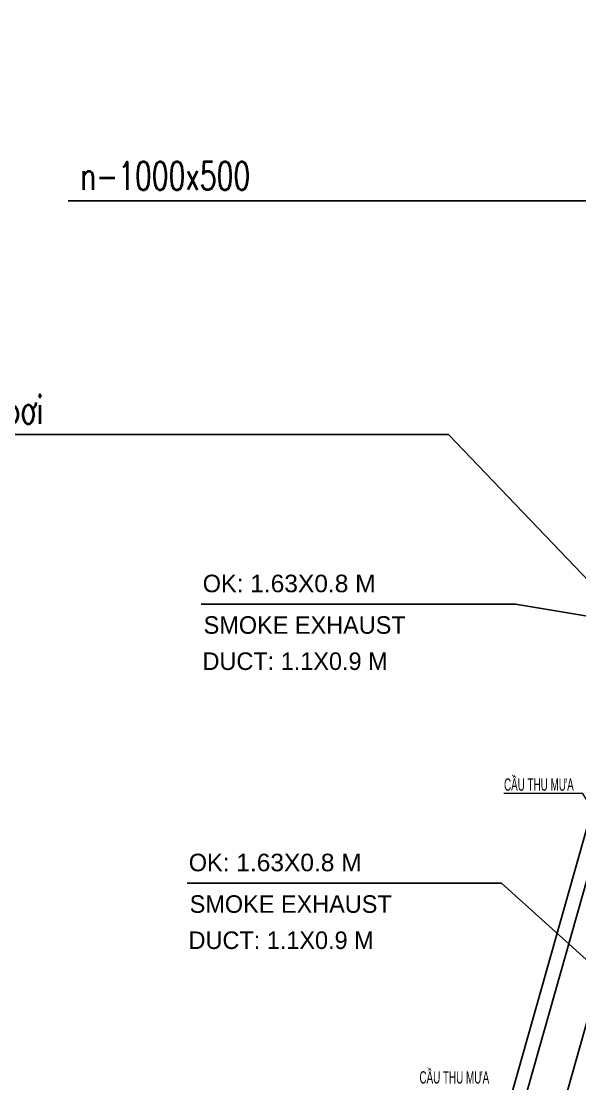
# Model space of a CAD drawing. Header units: millimetres. Extents: x -361340115 to 361596335, y -276742102 to 277032639.
# Drawn here: x 134533 to 150450, y 171425 to 201715 of the extents above; entities that cross this region are included whole.
import ezdxf

# ---------------------------------------------------------------- set-up
doc = ezdxf.new("R2010")
doc.units = ezdxf.units.MM
doc.header["$MEASUREMENT"] = 0
for name, color, linetype in [('1-CAPLANH', 4, 'Continuous'), ('A-WALL-PATT', 251, 'Continuous'), ('ccu12-Thay', 7, 'Continuous'), ('KT-Tuong', 1, 'Continuous'), ('NDT text', 231, 'Continuous'), ('ONG', 8, 'Continuous'), ('P - Ong cap nuoc lanh', 4, 'Continuous'), ('Xref_NT1+NT2_MBDV Cot vach_220729$0$ccu12-Thay', 7, 'Continuous')]:
    doc.layers.add(name, color=color, linetype=linetype)
doc.layers.add('A-REVCLOUD', color=7, linetype='Continuous', true_color=0xfa291e)
doc.layers.add('MEP', color=130, linetype='Continuous', plot=False)
doc.layers.add('Text _H2H', color=7, linetype='Continuous', lineweight=18)
doc.styles.add('HBA-DimT', font='ARCHS.SHX', dxfattribs={"width": 0.8})
doc.styles.add('HBA-Text', font='GOTHIC.TTF')
doc.styles.add('TEXTKT', font='hoatbif.shx', dxfattribs={"width": 0.8})
doc.styles.add('uv-abc', font='uv-abc.shx', dxfattribs={"width": 0.85, "height": 150})
doc.styles.add('Vnsimili', font='vnsimli.shx', dxfattribs={"width": 0.7, "bigfont": 'vn.shx'})
doc.dimstyles.new('1-40', dxfattribs={"dimscale": 40, "dimtxt": 5, "dimasz": 1.4, "dimexe": 1.4, "dimexo": 0.5, "dimgap": 0.5, "dimtad": 1, "dimdec": 0, "dimzin": 0, "dimdsep": 46, "dimtxsty": 'TEXTKT', "dimblk": 'ARCHTICK', "dimcen": 1.2, "dimdle": 1.2, "dimclrd": 7, "dimclre": 7, "dimclrt": 7, "dimadec": 0, "dimazin": 0, "dimtfac": 0.04, "dimtdec": 0, "dimtix": 1, "dimtmove": 2, "dimatfit": 3, "dimfxl": 1, "dimtolj": 2, "dimtzin": 0, "dimlwd": 5, "dimlwe": 5, "dimarcsym": 0})
doc.dimstyles.new('HBA_150', dxfattribs={"dimscale": 150, "dimtxt": 2.5, "dimasz": 2, "dimexe": 1, "dimexo": 1, "dimgap": 1, "dimtad": 1, "dimdec": 0, "dimdsep": 46, "dimtxsty": 'HBA-DimT', "dimblk": 'ARCHTICK', "dimcen": 1, "dimdle": 1, "dimclrd": 44, "dimclre": 44, "dimclrt": 256, "dimadec": 1, "dimazin": 2, "dimtfac": 1, "dimtdec": 0, "dimtix": 1, "dimtmove": 1, "dimatfit": 2, "dimldrblk": 'OPEN90', "dimfxl": 4, "dimtolj": 1, "dimtzin": 0, "dimlwd": -1, "dimlwe": -1, "dimarcsym": 0})

# ---------------------------------------------------------------- blocks, each defined once
blk = doc.blocks.new('tang 22.1')
at = {"layer": 'A-REVCLOUD', "color": 6}
for points, elevation in [([(-13547.4, 37068.3), (-4590, 37068.3), (11981.2, 34310.1)], -0.1), ([(-13945.2, 29113.8), (-4987.7, 29113.8), (7365.2, 17974.5)], 0)]:
    blk.add_lwpolyline(points, dxfattribs=dict(at, elevation=elevation))
at = {"layer": 'A-REVCLOUD', "color": 6, "char_height": 500, "attachment_point": 1, "style": 'HBA-Text'}
for s, insert in [('OK{\\fArial|b0|i0|c0|p34;: 1.63X0.8 M}', (-13502.1, 37906.1, 0)), ('SMOKE EXHAUST', (-13476.4, 36721.9, 0)), ('DUCT: 1.1X0.9 M', (-13508, 35690.6)), ('OK{\\fArial|b0|i0|c0|p34;: 1.63X0.8 M}', (-13899.8, 29951.7, 0.1)), ('SMOKE EXHAUST', (-13874.2, 28767.4, 0.1)), ('DUCT: 1.1X0.9 M', (-13905.7, 27736.2, 0.1))]:
    blk.add_mtext_dynamic_manual_height_columns(s, width=15318.455, gutter_width=6.25, heights=[0], dxfattribs=dict(at, insert=insert))
blk = doc.blocks.new('A$C3d8987ab')
at = {"layer": 'ONG', "color": 1}
blk.add_blockref('tang 22.1', (75873, 20094.9, 0), dxfattribs=at)
blk = doc.blocks.new('_ARCHTICK')
at = {"color": 0, "linetype": 'ByBlock', "const_width": 0.15}
blk.add_lwpolyline([(-0.5, -0.5), (0.5, 0.5)], dxfattribs=at)
blk = doc.blocks.new('_Open90')
at = {"color": 0, "linetype": 'ByBlock', "lineweight": -2}
for p, q in [((0, 0), (-1, 0)), ((-0.5, 0.5), (0, 0)), ((0, 0), (-0.5, -0.5))]:
    blk.add_line(p, q, dxfattribs=at)
blk = doc.blocks.new('RKWEWE')
at = {"layer": '1-CAPLANH', "style": 'Vnsimili', "width": 0.7}
for s, p in [('n-1000x500', (136211, 196905, 0)), ('phßng kÜ thuËt bÓ b¬i', (126802, 190240, 0))]:
    blk.add_text(s, height=800, dxfattribs=at).set_placement(p)
at = {"layer": 'NDT text', "ltscale": 0.2, "style": 'uv-abc', "width": 0.6}
for p in [(148292, 179779, 0), (145882, 171432, 0)]:
    blk.add_text('CẦU THU MƯA', height=350, dxfattribs=at).set_placement(p)
at = {"layer": 'P - Ong cap nuoc lanh'}
for points in [[(163203, 195603, 0), (154831, 204365, 0), (133509, 204365, 0)], [(164492, 187834, 0), (156120, 196597, 0), (135865, 196597, 0)], [(155082, 181169, 0), (146710, 189932, 0), (126455, 189932, 0)]]:
    blk.add_leader(points, dimstyle='HBA_150', override={"dimgap": 1, "dimtad": 0}, dxfattribs=at)
at = {"layer": 'Text _H2H', "color": 231}
blk.add_leader([(151190, 178617, 0), (150534, 179696, 0), (148287, 179696, 0)], dimstyle='1-40', override={"dimasz": 1, "dimtad": 0, "dimldrblk": 'Dot'}, dxfattribs=at)
blk = doc.blocks.new('A$Cd3fdeb23')
blk.add_blockref('RKWEWE', (-181388, -20650, 0))
blk.add_blockref('A$C3d8987ab', (-104054, 107286, 0))

msp = doc.modelspace()

# ---------------------------------------------------------------- hatches: boundary and pattern name
at = {"layer": 'A-WALL-PATT', "transparency": 33554618}
h = msp.add_hatch(dxfattribs=at)
h.set_pattern_fill('ANSI31', color=256, scale=2000, angle=-61)
h.paths.add_polyline_path([(154266.9, 136317.4), (153710, 134346.3), (157445.5, 133290.8), (159381.1, 140141), (156087, 141071.8), (157507.1, 146096.4), (156055, 146506.7), (156585.3, 148383.3), (158037.1, 147973.1), (162300.5, 163060.8), (160859.1, 163484.9), (161394, 165360.2), (162830.8, 164937.4), (167892.2, 182849.6), (165429.7, 183545.4), (165425.6, 183547.1), (163697.9, 184035.3), (151765.5, 141824.4), (142527.3, 144434.9), (141275.6, 139988.4)])
edge = h.paths.add_edge_path(flags=16)
edge.add_line((165425.5, 183546.6), (164955.1, 181881.8))
edge.add_line((164955.1, 181881.8), (165917.4, 181609.9))
edge.add_line((165917.4, 181609.9), (166387.8, 183274.7))
h.paths.add_polyline_path([(160725.4, 166913.4), (161687.8, 166641.5), (161190.2, 164880.4), (160227.8, 165152.3)], flags=16)
h.paths.add_polyline_path([(155994, 150169), (156956.3, 149897.1), (156458.7, 148136.1), (155496.4, 148408)], flags=16)

# ---------------------------------------------------------------- linework, layer by layer
at = {"layer": 'ccu12-Thay'}
msp.add_lwpolyline([(160207.3, 135292), (173274.8, 181536.9, 0.0246876), (173566.9, 182813.4, 0.0868938), (173568.7, 183540.2), (173078.3, 185541.3), (168360.2, 205025.8, 0.771545), (159694.9, 205189.9), (145860.6, 156238.2)], format="xyb", dxfattribs=at)
at = {"layer": 'KT-Tuong', "extrusion": (-3.81165e-21, -3.29453e-06, 1), "elevation": -0.6}
msp.add_lwpolyline([(140558.6, 157045.3, 0.3313291), (139115.8, 164068.9), (129299.6, 172174.4)], format="xyb", dxfattribs=at)
at = {"layer": 'Xref_NT1+NT2_MBDV Cot vach_220729$0$ccu12-Thay'}
msp.add_line((158641.9, 205508.7), (145493.8, 158985.2), dxfattribs=at)
for points in [[(160207.3, 135292), (173274.8, 181536.9, 0.0246876), (173566.9, 182813.4, 0.0868938), (173568.7, 183540.2), (173078.3, 185541.3), (168360.2, 205025.8, 0.771545), (159694.9, 205189.9), (145860.6, 156238.2)], [(158261.7, 205634.2), (145106.5, 159085.4, 0.2111738), (145178.7, 158646.8, -0.1470455), (145310.3, 158330.7), (144803.4, 156537)]]:
    msp.add_lwpolyline(points, format="xyb", dxfattribs=at)

# ---------------------------------------------------------------- block references
at = {"layer": 'MEP'}
msp.add_blockref('A$C3d8987ab', (77334.7, 127936.3, 0), dxfattribs=at)

# ---------------------------------------------------------------- next in the draw order: block references
msp.add_blockref('A$Cd3fdeb23', (181388.2, 20650, 0), dxfattribs=at)

doc.saveas('drawing.dxf')
